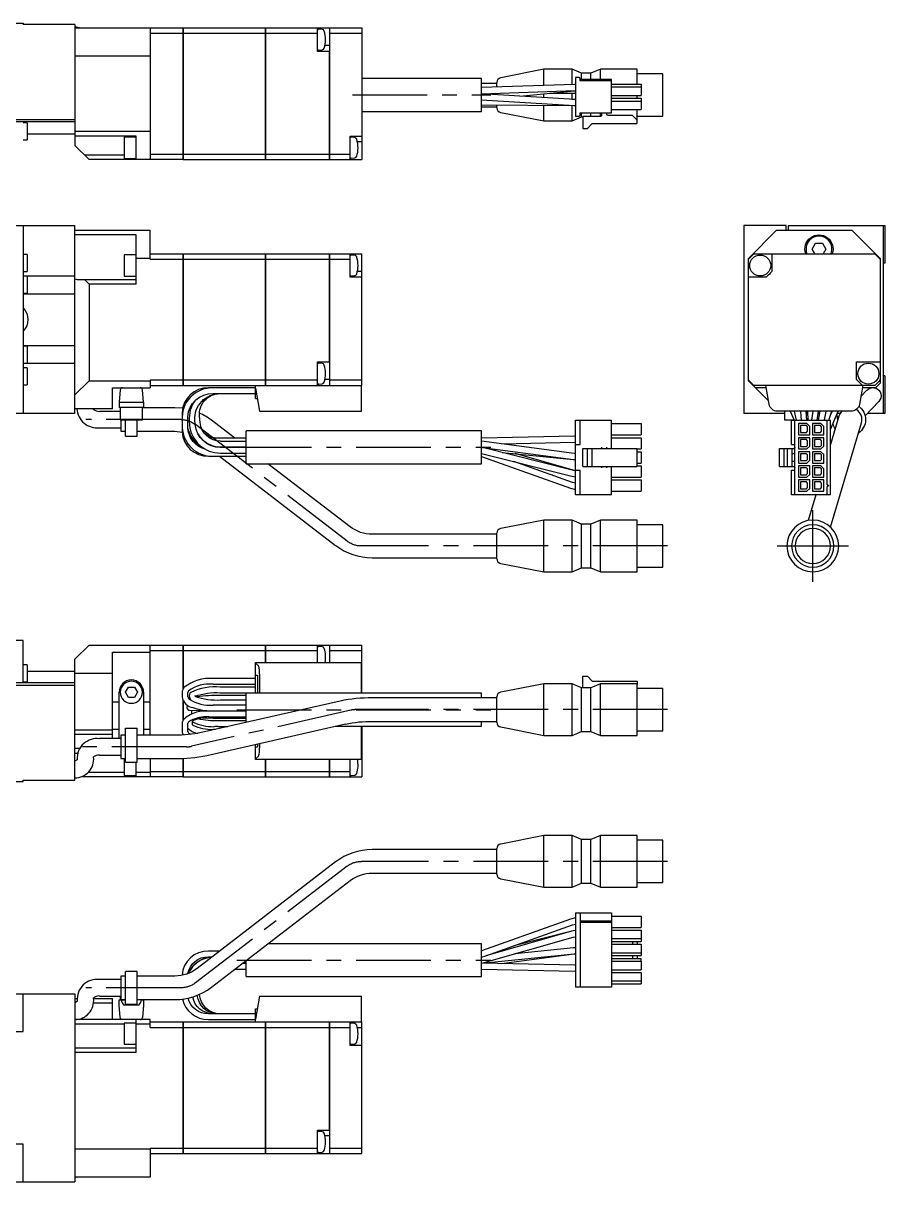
# Model space of a CAD drawing. Extents: x -1 to 275, y -8 to 256.
# Drawn here: x 91.5 to 274.6, y 10 to 256.4 of the extents above; entities that cross this region are included whole.
import ezdxf

# ---------------------------------------------------------------- set-up
doc = ezdxf.new("R2010")
doc.units = 0
doc.header["$LTSCALE"] = 0.5
doc.linetypes.add('CENTER', pattern=[50.8, 31.75, -6.35, 6.35, -6.35])
doc.layers.add('MSM_CENTER', color=1, linetype='CENTER')
doc.layers.add('MSM_CONTINUOUS', color=7, linetype='CONTINUOUS')

msp = doc.modelspace()

# ---------------------------------------------------------------- linework, layer by layer
at = {"layer": 'MSM_CENTER'}
for p, q in [((161.46, 241.18), (190.86, 241.18)), ((136.86, 166.25), (190.86, 166.25)), ((259.33, 137.64), (259.33, 152.84)), ((251.73, 145.24), (266.93, 145.24)), ((161.11, 110.32), (127.26, 102.63)), ((136.86, 110.41), (190.86, 110.41)), ((228.46, 110.44), (162.22, 110.44)), ((126.15, 102.51), (104.08, 102.51)), ((136.86, 57.15), (190.86, 57.15))]:
    msp.add_line(p, q, dxfattribs=at)
at = {"layer": 'MSM_CENTER', "extrusion": (0, 0, -1)}
for p, q in [((125.01, 172.13), (104.75, 172.13)), ((160.31, 146.28), (128.06, 171.09)), ((228.46, 145.24), (163.36, 145.24)), ((160.31, 77.12), (128.06, 52.31)), ((228.46, 78.16), (163.36, 78.16)), ((125.01, 51.27), (104.75, 51.27))]:
    msp.add_line(p, q, dxfattribs=at)
for centre, start, end in [((-125.01, 167.13), 90, 127.5732), ((-163.36, 150.24), 270, 307.5732), ((-163.36, 73.16), 52.4268, 90), ((-125.01, 56.27), 232.4268, 270)]:
    msp.add_arc(centre, 5, start, end, dxfattribs=at)
at = {"layer": 'MSM_CENTER'}
for centre, start, end in [((162.22, 105.44), 90, 102.7889), ((126.15, 107.51), 270, 282.7889)]:
    msp.add_arc(centre, 5, start, end, dxfattribs=at)
at = {"layer": 'MSM_CONTINUOUS'}
for p, q in [((83.46, 256.44), (91.46, 256.44)), ((91.46, 256.44), (91.46, 256.14)), ((102.46, 256.14), (91.46, 256.14)), ((102.46, 256.14), (102.46, 230.44)), ((103.45, 255.45), (102.46, 255.65)), ((102.46, 255.44), (125.45, 255.44)), ((118.46, 255.44), (118.46, 227.44)), ((118.46, 254.29), (125.45, 254.29)), ((125.45, 227.44), (125.45, 255.44)), ((125.46, 255.43), (125.45, 255.43)), ((125.46, 254.28), (125.45, 254.28)), ((125.46, 255.44), (125.46, 227.44)), ((125.46, 255.44), (142.95, 255.44)), ((125.46, 254.29), (142.95, 254.29)), ((142.95, 227.44), (142.95, 255.44)), ((142.96, 255.43), (142.95, 255.43)), ((142.96, 254.28), (142.95, 254.28)), ((142.96, 255.44), (142.96, 227.44)), ((142.96, 255.44), (156.56, 255.44)), ((142.96, 254.29), (154.06, 254.29)), ((154.06, 250.44), (154.06, 255.44)), ((155.04, 255.11), (154.28, 255.18)), ((156.56, 255.44), (156.56, 251.69)), ((156.57, 255.44), (156.57, 227.44)), ((156.57, 255.44), (163.46, 255.44)), ((156.57, 254.29), (163.46, 254.29)), ((163.46, 255.44), (163.46, 227.44)), ((156.56, 251.69), (155.63, 251.69)), ((118.46, 249.44), (102.46, 249.44)), ((156.56, 250.44), (154.06, 250.44)), ((154.28, 250.71), (155.04, 250.78)), ((156.56, 227.44), (156.56, 250.44)), ((202.16, 246.64), (192.97, 244.84)), ((202.16, 243.18), (202.16, 246.64)), ((208.16, 246.64), (202.16, 246.64)), ((208.16, 243.37), (208.16, 246.64)), ((210.16, 245.79), (208.16, 246.64)), ((214.16, 246.64), (212.16, 245.79)), ((214.16, 244.45), (214.16, 246.64)), ((221.96, 246.64), (214.16, 246.64)), ((221.96, 243.47), (221.96, 246.64)), ((188.86, 244.68), (163.46, 244.68)), ((188.86, 237.68), (188.86, 244.68)), ((208.86, 244.91), (208.86, 236.63)), ((209.58, 244.91), (208.86, 244.91)), ((209.88, 244.2), (209.88, 244.61)), ((216.51, 244.45), (209.88, 244.45)), ((216.51, 244.2), (209.88, 244.2)), ((210.16, 244.45), (210.16, 245.79)), ((212.16, 245.79), (210.16, 245.79)), ((212.16, 244.45), (212.16, 245.79)), ((216.51, 237.34), (216.51, 244.45)), ((227.46, 245.64), (221.96, 245.64)), ((227.46, 236.64), (227.46, 245.64)), ((192.16, 243.64), (188.86, 243.64)), ((208.74, 243.39), (188.86, 242.74)), ((188.88, 241.44), (208.78, 242.09)), ((192.16, 242.85), (192.16, 243.85)), ((197.01, 240.94), (208.58, 242.06)), ((203.34, 241.55), (208.19, 241.59)), ((208.16, 240.24), (208.16, 241.6)), ((208.19, 241.59), (208.86, 241.59)), ((208.58, 242.06), (208.86, 242.08)), ((208.86, 243.39), (208.74, 243.39)), ((208.78, 242.09), (208.86, 242.09)), ((216.51, 243.47), (222.86, 243.47)), ((216.51, 242.87), (222.86, 242.87)), ((222.86, 243.47), (222.86, 241.07)), ((188.86, 240.14), (208.65, 238.9)), ((208.74, 240.2), (188.88, 241.44)), ((202.16, 240.61), (202.16, 241.44)), ((208.74, 240.21), (208.08, 240.24)), ((208.86, 240.21), (208.74, 240.21)), ((208.86, 240.2), (208.74, 240.2)), ((216.51, 241.07), (222.86, 241.07)), ((216.51, 240.47), (222.86, 240.47)), ((216.51, 239.87), (222.86, 239.87)), ((221.96, 240.47), (221.96, 241.07)), ((222.86, 240.47), (222.86, 238.07)), ((163.46, 237.68), (188.86, 237.68)), ((188.86, 239.05), (208.53, 238.9)), ((188.86, 238.64), (192.16, 238.64)), ((192.16, 238.43), (192.16, 239.02)), ((192.97, 237.45), (202.16, 235.64)), ((202.16, 235.64), (202.16, 238.94)), ((208.16, 235.64), (208.16, 238.94)), ((208.53, 238.9), (208.86, 238.89)), ((208.65, 238.9), (208.86, 238.89)), ((208.86, 236.63), (209.58, 236.63)), ((209.88, 237.34), (216.51, 237.34)), ((209.88, 236.93), (209.88, 237.34)), ((210.16, 236.49), (210.16, 237.34)), ((210.41, 236.59), (210.41, 234.06)), ((214.26, 236.59), (210.41, 236.59)), ((212.16, 236.59), (212.16, 237.34)), ((214.16, 236.59), (214.16, 237.34)), ((214.41, 237.34), (214.41, 236.74)), ((215.56, 237.06), (215.56, 237.34)), ((220.97, 236.78), (215.84, 236.78)), ((216.51, 238.07), (222.86, 238.07)), ((221.97, 235.78), (220.97, 236.78)), ((221.96, 235.79), (221.96, 238.07)), ((221.96, 236.64), (227.46, 236.64)), ((51.46, 235.94), (102.46, 235.94)), ((102.46, 235.44), (51.46, 235.44)), ((92.31, 235.24), (91.46, 235.24)), ((92.31, 235.24), (92.31, 231.64)), ((202.16, 235.64), (208.16, 235.64)), ((208.16, 235.64), (210.16, 236.49)), ((210.16, 236.49), (210.41, 236.49)), ((211.41, 234.06), (212.43, 235.08)), ((212.43, 235.08), (221.97, 235.08)), ((221.97, 235.08), (221.97, 235.78)), ((92.31, 232.94), (102.46, 232.94)), ((102.46, 233.44), (118.46, 233.44)), ((115.46, 232.44), (102.46, 232.44)), ((112.96, 232.19), (112.96, 227.69)), ((115.46, 232.19), (112.96, 232.19)), ((115.46, 227.44), (115.46, 232.44)), ((160.96, 227.44), (160.96, 232.44)), ((160.96, 232.44), (163.46, 232.44)), ((161.93, 232.11), (161.17, 232.18)), ((210.41, 234.06), (211.41, 234.06)), ((91.46, 231.64), (92.31, 231.64)), ((105.46, 227.44), (102.46, 230.44)), ((163.46, 231.19), (162.52, 231.19)), ((104.46, 228.44), (112.96, 228.44)), ((125.45, 227.44), (105.46, 227.44)), ((112.96, 227.69), (115.46, 227.69)), ((118.46, 228.6), (125.45, 228.6)), ((125.46, 228.6), (125.45, 228.6)), ((125.46, 227.45), (125.45, 227.45)), ((125.46, 228.6), (142.95, 228.6)), ((125.46, 227.44), (142.95, 227.44)), ((142.96, 228.6), (142.95, 228.6)), ((142.96, 227.45), (142.95, 227.45)), ((142.96, 228.6), (156.56, 228.6)), ((142.96, 227.44), (156.56, 227.44)), ((156.57, 228.6), (160.96, 228.6)), ((156.57, 227.44), (163.46, 227.44)), ((161.17, 227.71), (161.93, 227.78)), ((51.46, 213.4), (102.46, 213.4)), ((91.46, 213.4), (91.46, 173.4)), ((102.46, 173.4), (102.46, 213.4)), ((102.46, 212.4), (118.46, 212.4)), ((118.46, 206.25), (118.46, 212.4)), ((244.64, 213.4), (244.64, 173.4)), ((253.64, 213.4), (244.64, 213.4)), ((251.64, 212.4), (245.64, 206.4)), ((251.64, 212.4), (267.64, 212.4)), ((253.64, 212.4), (253.64, 213.4)), ((254.14, 212.4), (254.14, 213.4)), ((254.14, 213.4), (274.64, 213.4)), ((273.64, 206.4), (267.64, 212.4)), ((274.34, 173.4), (274.34, 213.4)), ((274.64, 213.4), (274.64, 205.4)), ((115.46, 211.4), (102.46, 211.4)), ((115.46, 200.9), (115.46, 211.4)), ((259.19, 208.4), (259.91, 209.65)), ((259.91, 209.65), (261.36, 209.65)), ((261.36, 209.65), (262.08, 208.4)), ((92.31, 207.25), (91.46, 207.25)), ((92.31, 207.25), (92.31, 203.65)), ((112.96, 207.15), (112.96, 202.65)), ((115.46, 207.15), (112.96, 207.15)), ((118.46, 207.4), (125.45, 207.4)), ((125.45, 179.4), (125.45, 207.4)), ((125.46, 207.39), (125.45, 207.39)), ((125.46, 207.4), (125.46, 179.4)), ((125.46, 207.4), (142.95, 207.4)), ((142.95, 179.4), (142.95, 207.4)), ((142.96, 207.39), (142.95, 207.39)), ((142.96, 207.4), (142.96, 179.4)), ((142.96, 207.4), (156.56, 207.4)), ((156.56, 184.4), (156.56, 207.4)), ((156.57, 207.4), (156.57, 179.4)), ((156.57, 207.4), (163.46, 207.4)), ((160.96, 202.4), (160.96, 207.4)), ((161.93, 207.07), (161.17, 207.13)), ((163.46, 179.4), (163.46, 207.4)), ((246.79, 207.4), (272.48, 207.4)), ((250.64, 207.4), (250.64, 203.65)), ((259.77, 207.4), (259.19, 208.4)), ((262.08, 208.4), (261.5, 207.4)), ((118.46, 206.4), (115.46, 206.4)), ((118.46, 206.25), (125.45, 206.25)), ((125.46, 206.24), (125.45, 206.24)), ((125.46, 206.25), (142.95, 206.25)), ((142.96, 206.24), (142.95, 206.24)), ((142.96, 206.25), (156.56, 206.25)), ((156.57, 206.25), (160.96, 206.25)), ((245.64, 180.4), (245.64, 206.4)), ((273.64, 206.4), (273.64, 179.9)), ((274.64, 205.4), (274.34, 205.4)), ((91.46, 203.65), (92.31, 203.65)), ((91.46, 202.7), (102.46, 202.7)), ((92.31, 202.65), (91.46, 202.65)), ((92.31, 202.65), (92.31, 199.05)), ((112.96, 202.65), (115.46, 202.65)), ((163.46, 202.4), (160.96, 202.4)), ((161.17, 202.67), (161.93, 202.74)), ((163.46, 203.65), (162.52, 203.65)), ((249.39, 202.4), (245.64, 202.4)), ((103.46, 201.9), (115.46, 201.9)), ((104.46, 201.9), (105.46, 200.9)), ((115.46, 200.9), (105.46, 200.9)), ((105.46, 200.9), (105.46, 180.4)), ((91.46, 199.05), (92.31, 199.05)), ((91.46, 198.9), (102.46, 198.9)), ((91.46, 187.9), (102.46, 187.9)), ((92.31, 187.75), (91.46, 187.75)), ((92.31, 187.75), (92.31, 184.15)), ((91.46, 184.15), (92.31, 184.15)), ((91.46, 184.1), (102.46, 184.1)), ((92.31, 183.15), (91.46, 183.15)), ((92.31, 183.15), (92.31, 179.55)), ((154.06, 184.4), (156.56, 184.4)), ((154.06, 179.4), (154.06, 184.4)), ((155.04, 184.07), (154.28, 184.13)), ((268.64, 184.4), (273.64, 184.4)), ((268.64, 180.65), (268.64, 184.4)), ((102.46, 177.4), (105.46, 180.4)), ((105.46, 180.4), (118.46, 180.4)), ((118.46, 180.56), (125.45, 180.56)), ((118.46, 180.56), (118.46, 178.9)), ((125.46, 180.55), (125.45, 180.55)), ((125.46, 180.56), (142.95, 180.56)), ((142.96, 180.55), (142.95, 180.55)), ((142.96, 180.56), (154.06, 180.56)), ((156.56, 180.65), (155.63, 180.65)), ((156.57, 180.56), (163.46, 180.56)), ((245.64, 180.4), (249.91, 176.12)), ((274.64, 181.4), (274.34, 181.4)), ((274.64, 181.4), (274.64, 173.4)), ((91.46, 179.55), (92.31, 179.55)), ((110.46, 178.9), (118.46, 178.9)), ((110.46, 174.4), (110.46, 178.9)), ((112.09, 178.45), (111.86, 175.8)), ((117.06, 175.8), (116.83, 178.45)), ((118.46, 179.4), (125.45, 179.4)), ((125.46, 179.41), (125.45, 179.41)), ((125.46, 179.4), (163.46, 179.4)), ((140.86, 178.85), (130.86, 178.85)), ((131.86, 177.65), (140.86, 177.65)), ((140.86, 176.6), (140.86, 179.4)), ((140.86, 178.8), (141.72, 173.9)), ((142.96, 179.41), (142.95, 179.41)), ((154.28, 179.67), (155.04, 179.74)), ((156.56, 179.4), (156.56, 179.41)), ((163.36, 173.9), (163.36, 179.4)), ((272.48, 179.4), (246.79, 179.4)), ((249.42, 178.9), (247.14, 178.9)), ((250.04, 175.39), (249.34, 179.4)), ((269.94, 179.4), (269.23, 175.39)), ((270.81, 178.37), (269.51, 177.01)), ((272.64, 178.9), (269.85, 178.9)), ((272.39, 178.9), (272.62, 178.85)), ((272.64, 178.9), (273.64, 179.9)), ((111.86, 175.8), (117.06, 175.8)), ((111.86, 175.8), (111.86, 174.7)), ((117.06, 175.8), (117.06, 174.7)), ((140.86, 176.6), (141.25, 176.6)), ((273.34, 175.95), (270.45, 172.92)), ((102.46, 173.4), (51.46, 173.4)), ((110.46, 174.4), (102.46, 174.4)), ((106.4, 174.29), (106.42, 174.4)), ((112.11, 173.88), (107.65, 173.88)), ((117.06, 174.7), (111.86, 174.7)), ((112.11, 174.7), (112.11, 172.1)), ((116.81, 172.1), (116.81, 174.7)), ((123.69, 174.63), (116.81, 174.63)), ((125.34, 174.53), (123.69, 174.63)), ((125.26, 173.65), (125.26, 169.55)), ((126.46, 170.47), (126.46, 172.73)), ((129.06, 171.5), (128.93, 172.89)), ((141.72, 173.9), (163.36, 173.9)), ((253.29, 173.4), (244.64, 173.4)), ((267.46, 173.9), (251.82, 173.9)), ((253.29, 173.9), (253.29, 172.1)), ((254.53, 173.9), (255.34, 172)), ((255.88, 172), (255.47, 173.9)), ((256.7, 173.88), (256.86, 172)), ((258.06, 172), (257.9, 173.9)), ((257.99, 172.92), (257.99, 173.9)), ((258.24, 173.4), (257.99, 173.4)), ((258.23, 173.9), (258.27, 172)), ((259.3, 173.9), (259.02, 172)), ((260.24, 172), (260.51, 173.9)), ((260.8, 173.4), (260.44, 173.4)), ((260.53, 172), (260.89, 173.9)), ((262.12, 173.93), (261.75, 172)), ((262.76, 172), (263.37, 173.9)), ((263.1, 170.05), (264.74, 173.9)), ((264.87, 172.84), (263.1, 166.86)), ((263.43, 173.89), (263.17, 173.27)), ((263.22, 173.4), (263.21, 173.4)), ((263.38, 173.77), (263.37, 173.9)), ((264.43, 173.18), (264.55, 171.91)), ((265.11, 173.4), (264.53, 173.4)), ((274.64, 173.4), (270.9, 173.4)), ((107.65, 170.38), (112.21, 170.38)), ((112.11, 172.1), (116.81, 172.1)), ((112.21, 172.1), (112.21, 169.63)), ((113.21, 168.63), (113.21, 172.1)), ((115.71, 168.63), (115.71, 172.1)), ((126.76, 171.89), (126.83, 170.97)), ((128.03, 171.06), (127.96, 171.99)), ((136.48, 168.15), (131.48, 172)), ((208.86, 156.15), (208.86, 172)), ((208.86, 172), (216.51, 172)), ((209.88, 166.81), (209.88, 172)), ((216.51, 166.01), (216.51, 172)), ((216.51, 171.28), (222.86, 171.28)), ((222.86, 171.28), (222.86, 168.88)), ((253.29, 172.1), (255.3, 172.1)), ((254.82, 166.81), (254.82, 172)), ((254.82, 172), (263.1, 172)), ((255.53, 156.15), (255.53, 172)), ((256.26, 171.28), (256.26, 168.88)), ((258.06, 171.28), (256.26, 171.28)), ((257.96, 170.87), (256.71, 170.87)), ((256.71, 170.87), (256.71, 169.4)), ((258.21, 170.62), (257.96, 170.87)), ((258.06, 171.28), (258.66, 170.68)), ((258.21, 169.65), (258.21, 170.62)), ((258.66, 168.88), (258.66, 170.68)), ((259.26, 171.28), (259.26, 168.88)), ((261.06, 171.28), (259.26, 171.28)), ((260.96, 170.87), (259.71, 170.87)), ((259.71, 170.87), (259.71, 169.4)), ((261.21, 170.62), (260.96, 170.87)), ((261.66, 170.68), (261.06, 171.28)), ((261.21, 169.65), (261.21, 170.62)), ((261.66, 168.88), (261.66, 170.68)), ((262.39, 158.23), (262.39, 172)), ((263.1, 156.15), (263.1, 172)), ((263.12, 149.23), (269.67, 171.42)), ((112.21, 169.63), (113.21, 169.63)), ((113.21, 168.63), (115.71, 168.63)), ((115.71, 169.63), (123.69, 169.63)), ((123.69, 169.63), (125.26, 169.48)), ((131.86, 168.15), (130.94, 168.28)), ((138.86, 168.15), (131.86, 168.15)), ((138.86, 162.75), (138.86, 169.75)), ((188.86, 169.75), (138.86, 169.75)), ((188.86, 162.75), (188.86, 169.75)), ((208.75, 168.6), (188.86, 168.2)), ((208.86, 168.6), (208.68, 168.6)), ((208.86, 168.6), (208.75, 168.6)), ((216.51, 168.88), (222.86, 168.88)), ((216.51, 168.28), (222.86, 168.28)), ((222.86, 168.28), (222.86, 165.88)), ((256.26, 168.88), (258.66, 168.88)), ((256.26, 168.28), (256.26, 165.88)), ((258.66, 168.28), (256.26, 168.28)), ((256.71, 169.4), (257.96, 169.4)), ((257.96, 167.87), (256.71, 167.87)), ((256.71, 167.87), (256.71, 166.4)), ((257.96, 169.4), (258.21, 169.65)), ((258.21, 167.62), (257.96, 167.87)), ((258.21, 166.65), (258.21, 167.62)), ((258.66, 166.48), (258.66, 168.28)), ((259.26, 168.88), (261.66, 168.88)), ((259.26, 168.28), (259.26, 165.88)), ((261.66, 168.28), (259.26, 168.28)), ((259.71, 169.4), (260.96, 169.4)), ((260.96, 167.87), (259.71, 167.87)), ((259.71, 167.87), (259.71, 166.4)), ((260.96, 169.4), (261.21, 169.65)), ((261.21, 167.62), (260.96, 167.87)), ((261.21, 166.65), (261.21, 167.62)), ((261.66, 166.48), (261.66, 168.28)), ((129.91, 167.46), (130.26, 167.29)), ((138.86, 166.2), (133.41, 166.2)), ((138.86, 167.5), (133.44, 167.5)), ((133.44, 166.3), (138.86, 166.3)), ((208.62, 164.94), (188.86, 167.56)), ((189.08, 166.22), (188.86, 166.26)), ((189.08, 166.22), (208.45, 163.65)), ((208.42, 161.33), (189.08, 166.22)), ((193.16, 166.99), (208.71, 167.3)), ((193.28, 165.16), (208.45, 163.64)), ((208.71, 167.3), (208.86, 167.3)), ((208.86, 166.81), (209.88, 166.81)), ((210.41, 162.15), (210.41, 166.01)), ((210.41, 166.01), (221.97, 166.01)), ((211.41, 162.15), (211.41, 166.01)), ((212.43, 162.15), (212.43, 166.01)), ((214.41, 166.26), (214.41, 166.01)), ((215.56, 166.01), (215.56, 166.26)), ((221.97, 162.15), (221.97, 166.01)), ((221.97, 165.88), (222.86, 165.88)), ((221.97, 165.28), (222.86, 165.28)), ((222.86, 165.28), (222.86, 162.88)), ((252.25, 162.15), (252.25, 166.01)), ((252.25, 166.01), (255.28, 166.01)), ((253.27, 162.15), (253.27, 166.01)), ((253.97, 162.15), (253.97, 166.01)), ((254.82, 166.81), (255.53, 166.81)), ((254.97, 162.15), (254.97, 166.01)), ((256.26, 165.88), (258.06, 165.88)), ((256.26, 165.28), (256.26, 162.88)), ((258.66, 165.28), (256.26, 165.28)), ((256.71, 166.4), (257.96, 166.4)), ((257.96, 166.4), (258.21, 166.65)), ((258.06, 165.88), (258.66, 166.48)), ((258.66, 163.48), (258.66, 165.28)), ((259.26, 165.88), (261.06, 165.88)), ((259.26, 165.28), (259.26, 162.88)), ((261.06, 165.28), (259.26, 165.28)), ((259.71, 166.4), (260.96, 166.4)), ((260.96, 166.4), (261.21, 166.65)), ((261.66, 166.48), (261.06, 165.88)), ((261.66, 164.68), (261.06, 165.28)), ((130.86, 164.35), (138.86, 164.35)), ((133.22, 164.35), (157.89, 145.37)), ((133.41, 165), (138.86, 165)), ((138.86, 162.75), (188.86, 162.75)), ((160.94, 149.33), (143.5, 162.75)), ((188.86, 164.93), (208.1, 160.07)), ((188.86, 164.26), (207.83, 157.53)), ((208.26, 158.75), (195.79, 163.18)), ((208.36, 161.37), (196.04, 164.88)), ((208.45, 163.65), (208.86, 163.61)), ((208.45, 163.64), (208.86, 163.61)), ((208.86, 164.91), (208.62, 164.94)), ((221.97, 162.88), (222.86, 162.88)), ((254.97, 164.91), (255.53, 164.91)), ((254.97, 163.26), (255.53, 163.26)), ((256.26, 162.88), (258.06, 162.88)), ((257.96, 164.87), (256.71, 164.87)), ((256.71, 164.87), (256.71, 163.4)), ((256.71, 163.4), (257.96, 163.4)), ((258.21, 164.62), (257.96, 164.87)), ((257.96, 163.4), (258.21, 163.65)), ((258.06, 162.88), (258.66, 163.48)), ((258.21, 163.65), (258.21, 164.62)), ((259.26, 162.88), (261.66, 162.88)), ((260.96, 164.87), (259.71, 164.87)), ((259.71, 164.87), (259.71, 163.4)), ((259.71, 163.4), (260.96, 163.4)), ((261.21, 164.62), (260.96, 164.87)), ((260.96, 163.4), (261.21, 163.65)), ((261.21, 163.65), (261.21, 164.62)), ((261.66, 162.88), (261.66, 164.68)), ((208.86, 161.26), (208.36, 161.37)), ((208.86, 161.25), (208.42, 161.33)), ((208.86, 161.35), (209.88, 161.35)), ((209.88, 156.15), (209.88, 161.35)), ((210.41, 162.15), (221.97, 162.15)), ((214.41, 162.15), (214.41, 161.9)), ((215.56, 161.9), (215.56, 162.15)), ((216.51, 156.15), (216.51, 162.15)), ((221.97, 162.28), (222.86, 162.28)), ((222.86, 162.28), (222.86, 159.88)), ((252.25, 162.15), (255.28, 162.15)), ((254.82, 156.15), (254.82, 161.35)), ((254.82, 161.35), (255.53, 161.35)), ((256.26, 162.28), (256.26, 159.88)), ((258.66, 162.28), (256.26, 162.28)), ((257.96, 161.87), (256.71, 161.87)), ((256.71, 161.87), (256.71, 160.4)), ((256.71, 160.4), (257.96, 160.4)), ((258.21, 161.62), (257.96, 161.87)), ((257.96, 160.4), (258.21, 160.65)), ((258.06, 159.88), (258.66, 160.48)), ((258.21, 160.65), (258.21, 161.62)), ((258.66, 160.48), (258.66, 162.28)), ((259.26, 162.28), (259.26, 159.88)), ((261.06, 162.28), (259.26, 162.28)), ((260.96, 161.87), (259.71, 161.87)), ((259.71, 161.87), (259.71, 160.4)), ((259.71, 160.4), (260.96, 160.4)), ((261.21, 161.62), (260.96, 161.87)), ((260.96, 160.4), (261.21, 160.65)), ((261.66, 161.68), (261.06, 162.28)), ((261.21, 160.65), (261.21, 161.62)), ((261.66, 159.88), (261.66, 161.68)), ((208.1, 160.07), (208.86, 159.94)), ((208.86, 158.59), (208.25, 158.76)), ((216.51, 159.88), (222.86, 159.88)), ((216.51, 159.28), (222.86, 159.28)), ((222.86, 159.28), (222.86, 156.88)), ((256.26, 159.88), (258.06, 159.88)), ((256.26, 159.28), (256.26, 156.88)), ((258.66, 159.28), (256.26, 159.28)), ((257.96, 158.87), (256.71, 158.87)), ((256.71, 158.87), (256.71, 157.4)), ((258.21, 158.62), (257.96, 158.87)), ((258.21, 157.65), (258.21, 158.62)), ((258.66, 157.48), (258.66, 159.28)), ((259.26, 159.88), (261.66, 159.88)), ((259.26, 159.28), (259.26, 156.88)), ((261.66, 159.28), (259.26, 159.28)), ((260.96, 158.87), (259.71, 158.87)), ((259.71, 158.87), (259.71, 157.4)), ((261.21, 158.62), (260.96, 158.87)), ((261.21, 157.65), (261.21, 158.62)), ((261.66, 156.88), (261.66, 159.28)), ((262.39, 158.23), (262.49, 158.23)), ((262.49, 157.93), (262.39, 157.93)), ((262.39, 156.15), (262.39, 157.93)), ((207.82, 157.53), (208.86, 157.27)), ((207.83, 157.53), (208.87, 157.27)), ((216.51, 156.15), (208.86, 156.15)), ((216.51, 156.88), (222.86, 156.88)), ((263.1, 156.15), (254.82, 156.15)), ((256.26, 156.88), (258.06, 156.88)), ((256.71, 157.4), (257.96, 157.4)), ((257.96, 157.4), (258.21, 157.65)), ((258.06, 156.88), (258.66, 157.48)), ((259.95, 156.15), (258.32, 150.65)), ((259.26, 156.88), (261.66, 156.88)), ((259.71, 157.4), (260.96, 157.4)), ((260.96, 157.4), (261.21, 157.65)), ((202.16, 150.74), (192.97, 148.94)), ((202.16, 139.74), (202.16, 150.74)), ((208.16, 150.74), (202.16, 150.74)), ((208.16, 139.74), (208.16, 150.74)), ((210.16, 149.89), (208.16, 150.74)), ((214.16, 150.74), (212.16, 149.89)), ((214.16, 139.74), (214.16, 150.74)), ((221.96, 150.74), (214.16, 150.74)), ((221.96, 139.74), (221.96, 150.74)), ((192.16, 142.53), (192.16, 147.96)), ((210.16, 140.59), (210.16, 149.89)), ((212.16, 149.89), (210.16, 149.89)), ((212.16, 140.59), (212.16, 149.89)), ((227.46, 149.74), (221.96, 149.74)), ((227.46, 140.74), (227.46, 149.74)), ((192.16, 147.74), (165.67, 147.74)), ((165.67, 142.74), (192.16, 142.74)), ((192.97, 141.55), (202.16, 139.74)), ((208.16, 139.74), (210.16, 140.59)), ((210.16, 140.59), (212.16, 140.59)), ((212.16, 140.59), (214.16, 139.74)), ((221.96, 140.74), (227.46, 140.74)), ((202.16, 139.74), (208.16, 139.74)), ((214.16, 139.74), (221.96, 139.74)), ((91.46, 125.14), (51.46, 125.14)), ((91.46, 116.14), (91.46, 125.14)), ((102.46, 121.14), (105.46, 124.14)), ((105.46, 124.14), (125.45, 124.14)), ((118.46, 105.01), (118.46, 124.14)), ((125.45, 114.84), (125.45, 124.14)), ((125.46, 124.13), (125.45, 124.13)), ((125.46, 124.14), (142.95, 124.14)), ((125.46, 124.14), (125.46, 114.86)), ((142.95, 120.44), (142.95, 124.14)), ((142.96, 124.13), (142.95, 124.13)), ((142.96, 124.14), (156.56, 124.14)), ((142.96, 124.14), (142.96, 120.44)), ((154.06, 120.44), (154.06, 124.14)), ((155.04, 123.8), (154.28, 123.87)), ((156.56, 124.13), (156.56, 120.44)), ((156.57, 124.14), (156.57, 120.44)), ((156.57, 124.14), (163.46, 124.14)), ((163.46, 113.91), (163.46, 124.14)), ((102.46, 95.44), (102.46, 121.14)), ((110.46, 122.64), (118.46, 122.64)), ((110.46, 104.26), (110.46, 122.64)), ((118.46, 122.98), (125.45, 122.98)), ((125.46, 122.99), (125.45, 122.99)), ((125.46, 122.98), (142.95, 122.98)), ((142.96, 122.99), (142.95, 122.99)), ((142.96, 122.98), (154.06, 122.98)), ((156.57, 122.98), (163.46, 122.98)), ((92.31, 119.94), (91.46, 119.94)), ((92.31, 119.94), (92.31, 116.34)), ((92.31, 118.64), (102.46, 118.64)), ((140.86, 120.44), (163.36, 120.44)), ((140.86, 113.91), (140.86, 120.44)), ((140.86, 120.33), (141.46, 119.73)), ((163.36, 113.91), (163.36, 120.44)), ((102.46, 116.14), (73.96, 116.14)), ((91.46, 116.34), (92.31, 116.34)), ((110.46, 118.14), (102.46, 118.14)), ((140.86, 117.04), (131.86, 117.04)), ((131.86, 115.84), (140.86, 115.84)), ((140.86, 117.74), (141.25, 117.74)), ((141.25, 117.74), (141.25, 113.91)), ((141.72, 117.96), (141.72, 113.91)), ((202.16, 115.94), (192.97, 114.13)), ((202.16, 104.94), (202.16, 115.94)), ((208.16, 115.94), (202.16, 115.94)), ((208.16, 104.94), (208.16, 115.94)), ((210.16, 115.09), (208.16, 115.94)), ((210.41, 115.09), (210.41, 117.52)), ((210.41, 117.52), (211.41, 117.52)), ((211.41, 117.52), (212.43, 116.5)), ((214.16, 115.94), (212.16, 115.09)), ((212.43, 116.5), (221.97, 116.5)), ((214.16, 104.94), (214.16, 115.94)), ((221.96, 115.94), (214.16, 115.94)), ((221.96, 104.94), (221.96, 115.94)), ((221.97, 116.5), (221.97, 115.8)), ((51.46, 115.64), (102.46, 115.64)), ((111.86, 104.26), (111.86, 114.14)), ((113.19, 114.14), (113.82, 115.24)), ((113.82, 113.04), (113.19, 114.14)), ((113.82, 115.24), (115.09, 115.24)), ((115.09, 115.24), (115.73, 114.14)), ((115.73, 114.14), (115.09, 113.04)), ((117.06, 114.14), (117.06, 105.01)), ((125.26, 114.09), (125.26, 113.13)), ((126.46, 113.13), (126.46, 114.09)), ((138.86, 113.44), (133.32, 113.44)), ((140.86, 115.24), (133.34, 115.24)), ((133.34, 114.04), (140.86, 114.04)), ((138.86, 107.71), (138.86, 113.91)), ((188.86, 113.91), (138.86, 113.91)), ((188.86, 112.94), (188.86, 113.91)), ((210.16, 105.79), (210.16, 115.09)), ((212.16, 115.09), (210.16, 115.09)), ((212.16, 105.79), (212.16, 115.09)), ((221.97, 115.8), (221.96, 115.79)), ((227.46, 114.94), (221.96, 114.94)), ((227.46, 105.94), (227.46, 114.94)), ((110.46, 112.1), (111.86, 112.1)), ((115.09, 113.04), (113.82, 113.04)), ((117.06, 112.1), (118.46, 112.1)), ((125.45, 108.24), (125.45, 112.49)), ((125.46, 112.46), (125.46, 108.26)), ((126.29, 111.13), (126.26, 110.93)), ((126.26, 110.93), (126.26, 110.92)), ((126.26, 110.92), (126.26, 110.9)), ((126.26, 110.9), (126.26, 110.89)), ((126.42, 111.31), (126.29, 111.13)), ((126.78, 113.1), (126.79, 113.06)), ((126.79, 113.06), (126.87, 112.86)), ((158.86, 112.26), (129.4, 105.57)), ((138.86, 111.39), (131.86, 111.39)), ((133.44, 112.48), (133.4, 112.48)), ((138.86, 112.48), (133.41, 112.48)), ((192.16, 112.94), (165.67, 112.94)), ((192.16, 107.73), (192.16, 113.15)), ((126.83, 110.29), (131.86, 110.19)), ((127.26, 110.28), (127.26, 109.81)), ((127.26, 109.81), (127.26, 109.78)), ((127.26, 109.78), (127.32, 109.53)), ((129.58, 108.72), (131.86, 108.64)), ((130.86, 108.89), (130.38, 108.89)), ((138.86, 110.09), (130.86, 110.09)), ((130.86, 108.89), (138.86, 108.89)), ((131.86, 110.19), (138.86, 110.19)), ((131.86, 108.64), (138.86, 108.64)), ((102.46, 106.14), (110.46, 106.14)), ((111.86, 106.18), (110.46, 106.18)), ((113.21, 106.48), (115.71, 106.48)), ((113.21, 106.22), (113.21, 106.48)), ((113.21, 99.24), (113.21, 106.22)), ((115.71, 106.22), (115.71, 106.48)), ((115.71, 99.24), (115.71, 106.22)), ((118.46, 106.18), (117.06, 106.18)), ((125.26, 107.53), (125.26, 105.79)), ((126.46, 105.79), (126.46, 107.53)), ((127.46, 107.19), (127.46, 107.96)), ((130.5, 100.69), (159.97, 107.38)), ((132.35, 106.24), (131.86, 106.24)), ((138.86, 108.04), (132.86, 108.04)), ((132.86, 106.84), (135, 106.84)), ((157.88, 106.91), (188.86, 106.91)), ((163.36, 99.84), (163.36, 106.91)), ((163.46, 106.91), (163.46, 96.14)), ((165.67, 107.94), (192.16, 107.94)), ((188.86, 106.91), (188.86, 107.94)), ((192.97, 106.75), (202.16, 104.94)), ((110.46, 105.14), (102.46, 105.14)), ((112.21, 104.26), (107.65, 104.26)), ((112.21, 105.01), (112.21, 100.01)), ((113.21, 105.01), (112.21, 105.01)), ((123.69, 105.01), (115.71, 105.01)), ((125.45, 105.05), (125.45, 105.09)), ((125.46, 105.07), (125.46, 105.05)), ((202.16, 104.94), (208.16, 104.94)), ((208.16, 104.94), (210.16, 105.79)), ((210.16, 105.79), (212.16, 105.79)), ((212.16, 105.79), (214.16, 104.94)), ((214.16, 104.94), (221.96, 104.94)), ((221.96, 105.94), (227.46, 105.94)), ((103.39, 102.14), (102.46, 102.14)), ((102.98, 101.14), (102.46, 101.14)), ((140.86, 99.84), (140.86, 103.04)), ((140.86, 102.54), (141.25, 102.54)), ((141.25, 103.13), (141.25, 102.54)), ((141.72, 103.24), (141.72, 102.32)), ((102.97, 99.77), (102.46, 99.5)), ((106.42, 100.34), (106.42, 100.37)), ((107.65, 100.76), (112.21, 100.76)), ((112.21, 100.01), (113.21, 100.01)), ((112.96, 100.01), (112.96, 96.39)), ((113.21, 99.24), (115.71, 99.24)), ((115.46, 96.14), (115.46, 99.24)), ((115.71, 100.01), (123.69, 100.01)), ((118.46, 100.01), (118.46, 96.14)), ((125.45, 96.14), (125.45, 100.05)), ((125.46, 100.05), (125.46, 96.14)), ((141.46, 100.55), (140.86, 99.94)), ((163.36, 99.84), (140.86, 99.84)), ((142.95, 96.14), (142.95, 99.84)), ((142.96, 99.84), (142.96, 96.14)), ((156.56, 96.14), (156.56, 99.84)), ((156.57, 99.84), (156.57, 96.14)), ((160.96, 96.14), (160.96, 99.84)), ((163.36, 99.89), (163.46, 99.89)), ((125.45, 96.14), (103.75, 96.14)), ((105.34, 97.14), (112.96, 97.14)), ((112.96, 96.39), (115.46, 96.39)), ((115.46, 97.14), (118.46, 97.14)), ((118.46, 97.29), (125.45, 97.29)), ((125.46, 97.3), (125.45, 97.3)), ((125.46, 96.15), (125.45, 96.15)), ((125.46, 97.29), (142.95, 97.29)), ((125.46, 96.14), (142.95, 96.14)), ((142.96, 97.3), (142.95, 97.3)), ((142.96, 96.15), (142.95, 96.15)), ((142.96, 97.29), (156.56, 97.29)), ((142.96, 96.14), (156.56, 96.14)), ((156.57, 97.29), (160.96, 97.29)), ((156.57, 96.14), (163.46, 96.14)), ((161.17, 96.41), (161.93, 96.47)), ((83.46, 95.14), (91.46, 95.14)), ((91.46, 95.44), (102.46, 95.44)), ((91.46, 95.14), (91.46, 95.44)), ((202.16, 83.66), (192.97, 81.85)), ((202.16, 72.66), (202.16, 83.66)), ((208.16, 83.66), (202.16, 83.66)), ((208.16, 72.66), (208.16, 83.66)), ((210.16, 82.81), (208.16, 83.66)), ((210.16, 73.51), (210.16, 82.81)), ((212.16, 82.81), (210.16, 82.81)), ((214.16, 83.66), (212.16, 82.81)), ((212.16, 73.51), (212.16, 82.81)), ((214.16, 72.66), (214.16, 83.66)), ((221.96, 83.66), (214.16, 83.66)), ((221.96, 72.66), (221.96, 83.66)), ((227.46, 82.66), (221.96, 82.66)), ((227.46, 73.66), (227.46, 82.66)), ((192.16, 80.66), (165.67, 80.66)), ((192.16, 75.45), (192.16, 80.87)), ((157.89, 78.03), (128.43, 55.36)), ((131.48, 51.4), (160.94, 74.07)), ((165.67, 75.66), (192.16, 75.66)), ((192.97, 74.47), (202.16, 72.66)), ((202.16, 72.66), (208.16, 72.66)), ((208.16, 72.66), (210.16, 73.51)), ((210.16, 73.51), (212.16, 73.51)), ((212.16, 73.51), (214.16, 72.66)), ((214.16, 72.66), (221.96, 72.66)), ((221.96, 73.66), (227.46, 73.66)), ((208.86, 67.25), (208.86, 51.4)), ((208.86, 67.25), (216.51, 67.25)), ((209.88, 67.25), (209.88, 51.4)), ((216.51, 67.25), (216.51, 51.4)), ((207.83, 65.87), (188.86, 59.14)), ((189.79, 58.09), (208.26, 64.65)), ((208.87, 66.13), (207.83, 65.87)), ((208.25, 64.65), (208.86, 64.81)), ((208.26, 64.65), (208.86, 64.81)), ((216.51, 65.47), (209.88, 65.47)), ((216.51, 65.17), (209.88, 65.17)), ((216.51, 66.52), (222.86, 66.52)), ((216.51, 64.12), (222.86, 64.12)), ((222.86, 66.52), (222.86, 64.12)), ((188.94, 56.5), (208.36, 62.03)), ((208.01, 63.28), (189.8, 58.09)), ((208.1, 63.33), (195.79, 60.22)), ((208.86, 63.46), (208.01, 63.28)), ((208.86, 63.47), (208.1, 63.33)), ((208.36, 62.03), (208.86, 62.14)), ((216.51, 63.52), (222.86, 63.52)), ((216.51, 61.72), (222.86, 61.72)), ((222.86, 63.52), (222.86, 61.72)), ((222.86, 61.72), (222.86, 61.12)), ((188.86, 60.65), (143.5, 60.65)), ((188.86, 53.65), (188.86, 60.65)), ((208.45, 59.76), (196.04, 58.52)), ((208.86, 59.79), (208.45, 59.76)), ((216.51, 61.12), (222.86, 61.12)), ((216.51, 60.52), (222.86, 60.52)), ((220.97, 61.12), (220.97, 60.52)), ((221.97, 61.12), (221.97, 60.52)), ((222.86, 60.52), (222.86, 58.72)), ((130.32, 57.65), (129.91, 57.42)), ((133.22, 59.05), (130.86, 59.05)), ((130.86, 57.85), (131.66, 57.85)), ((138.86, 53.65), (138.86, 57.1)), ((188.86, 57.79), (189.79, 58.09)), ((188.98, 56.51), (208.58, 58.47)), ((193.16, 56.41), (208.62, 58.46)), ((208.58, 58.47), (208.86, 58.49)), ((208.62, 58.46), (208.86, 58.49)), ((216.51, 58.72), (222.86, 58.72)), ((216.51, 58.12), (222.86, 58.12)), ((216.51, 57.52), (222.86, 57.52)), ((216.51, 56.92), (222.86, 56.92)), ((220.97, 58.12), (220.97, 57.52)), ((221.97, 58.12), (221.97, 57.52)), ((222.86, 58.72), (222.86, 58.12)), ((222.86, 56.92), (222.86, 57.52)), ((222.86, 56.92), (222.86, 55.12)), ((113.21, 47.77), (113.21, 54.77)), ((115.71, 54.77), (113.21, 54.77)), ((115.71, 47.77), (115.71, 54.77)), ((136.48, 55.25), (138.86, 55.25)), ((138.86, 56.45), (138.04, 56.45)), ((138.17, 56.55), (138.86, 56.55)), ((188.86, 55.2), (208.75, 54.8)), ((208.78, 56.1), (188.94, 56.5)), ((208.86, 56.1), (208.71, 56.1)), ((208.75, 54.8), (208.86, 54.8)), ((208.86, 56.1), (208.78, 56.1)), ((216.51, 55.12), (222.86, 55.12)), ((216.51, 54.52), (222.86, 54.52)), ((222.86, 54.52), (222.86, 52.72)), ((112.21, 53.02), (107.65, 53.02)), ((112.21, 53.77), (112.21, 48.77)), ((113.21, 53.77), (112.21, 53.77)), ((123.69, 53.77), (115.71, 53.77)), ((138.86, 53.65), (188.86, 53.65)), ((216.51, 52.72), (222.86, 52.72)), ((216.51, 52.12), (222.86, 52.12)), ((222.86, 52.72), (222.86, 52.12)), ((51.46, 50), (102.46, 50)), ((91.46, 42), (91.46, 50)), ((102.46, 50), (102.46, 10)), ((107.65, 49.52), (112.21, 49.52)), ((112.11, 49.52), (112.11, 48.7)), ((141.72, 49.5), (140.86, 44.6)), ((141.72, 49.5), (163.36, 49.5)), ((163.36, 44), (163.36, 49.5)), ((216.51, 51.4), (208.86, 51.4)), ((102.46, 49), (102.9, 49)), ((102.99, 48.4), (102.46, 48.05)), ((102.96, 48.48), (102.98, 48.37)), ((106.43, 48.97), (106.4, 49.13)), ((106.42, 49), (110.46, 49)), ((110.46, 48), (106.47, 48)), ((110.46, 44.5), (110.46, 49)), ((111.86, 47.6), (111.86, 48.7)), ((111.86, 48.7), (113.21, 48.7)), ((112.09, 44.96), (111.86, 47.6)), ((112.21, 48.77), (113.21, 48.77)), ((116.06, 47.6), (112.85, 47.6)), ((113.21, 47.77), (115.71, 47.77)), ((115.71, 48.77), (123.69, 48.77)), ((116.59, 48.7), (115.71, 48.7)), ((116.59, 48.7), (117.06, 48.7)), ((116.81, 48.7), (116.81, 48.77)), ((117.06, 47.6), (116.83, 44.96)), ((117.06, 48.7), (117.06, 47.6)), ((118.46, 44.5), (102.62, 44.5)), ((115.46, 37.5), (115.46, 44.5)), ((118.46, 42.85), (118.46, 44.5)), ((140.86, 45.75), (130.86, 45.75)), ((130.86, 44.55), (140.86, 44.55)), ((133.34, 45.75), (133.1, 45.76)), ((140.86, 44), (140.86, 46.8)), ((140.86, 46.8), (141.25, 46.8)), ((83.46, 42), (91.46, 42)), ((112.96, 43.5), (102.46, 43.5)), ((112.96, 43.75), (112.96, 39.25)), ((115.46, 43.75), (112.96, 43.75)), ((118.46, 43.5), (115.46, 43.5)), ((118.46, 44), (125.45, 44)), ((118.46, 42.85), (125.45, 42.85)), ((125.45, 16), (125.45, 44)), ((125.46, 43.99), (125.45, 43.99)), ((125.46, 42.84), (125.45, 42.84)), ((125.46, 44), (125.46, 16)), ((125.46, 44), (156.56, 44)), ((125.46, 42.85), (142.95, 42.85)), ((142.95, 16), (142.95, 44)), ((142.96, 43.99), (142.95, 43.99)), ((142.96, 42.84), (142.95, 42.84)), ((142.96, 44), (142.96, 16)), ((142.96, 42.85), (156.56, 42.85)), ((156.56, 21), (156.56, 44)), ((156.57, 44), (156.57, 16)), ((156.57, 44), (163.46, 44)), ((156.57, 42.85), (160.96, 42.85)), ((160.96, 39), (160.96, 44)), ((161.93, 43.66), (161.17, 43.73)), ((163.46, 42.75), (162.52, 42.75)), ((163.46, 16), (163.46, 44)), ((102.46, 38.5), (115.46, 38.5)), ((115.46, 37.5), (102.46, 37.5)), ((112.96, 39.25), (115.46, 39.25)), ((163.46, 39), (160.96, 39)), ((161.17, 39.27), (161.93, 39.34)), ((154.06, 21), (156.56, 21)), ((154.06, 16), (154.06, 21)), ((155.04, 20.66), (154.28, 20.73)), ((156.56, 19.75), (155.63, 19.75)), ((91.46, 18), (83.46, 18)), ((91.46, 10), (91.46, 18)), ((102.46, 17), (118.46, 17)), ((118.46, 17.15), (125.45, 17.15)), ((118.46, 17.15), (118.46, 11)), ((118.46, 16), (125.45, 16)), ((125.46, 17.16), (125.45, 17.16)), ((125.46, 16.01), (125.45, 16.01)), ((125.46, 17.15), (142.95, 17.15)), ((125.46, 16), (142.95, 16)), ((142.96, 17.16), (142.95, 17.16)), ((142.96, 16.01), (142.95, 16.01)), ((142.96, 17.15), (154.06, 17.15)), ((142.96, 16), (156.56, 16)), ((154.28, 16.27), (155.04, 16.34)), ((156.57, 17.15), (163.46, 17.15)), ((156.57, 16), (163.46, 16)), ((51.46, 10), (102.46, 10)), ((118.46, 11), (102.46, 11))]:
    msp.add_line(p, q, dxfattribs=at)
for centre in [(248.14, 204.9), (271.14, 181.9)]:
    msp.add_circle(centre, 2.23, dxfattribs=at)
at = {"layer": 'MSM_CONTINUOUS', "extrusion": (0, 0, -1)}
for centre, radius in [((-259.33, 145.24), 5.5), ((-259.33, 145.24), 4.5), ((-259.33, 145.24), 3.75), ((-114.46, 114.14), 2.35)]:
    msp.add_circle(centre, radius, dxfattribs=at)
at = {"layer": 'MSM_CONTINUOUS'}
for centre, radius, start, end in [((154.26, 254.98), 0.2, 85, 180), ((155, 254.61), 0.5, 17.6292, 85), ((149.76, 252.94), 6, 342.3708, 17.6292), ((154.26, 250.91), 0.2, 180, 275), ((155, 251.28), 0.5, 275, 342.3708), ((193.16, 243.85), 1, 101.1187, 180), ((209.58, 244.61), 0.3, 360, 90), ((193.16, 238.43), 1, 180, 258.8813), ((209.58, 236.93), 0.3, 270, 360), ((161.15, 231.98), 0.2, 85, 161.8051), ((161.89, 231.61), 0.5, 17.6292, 85), ((156.65, 229.94), 6, 342.3708, 17.6292), ((161.15, 227.91), 0.2, 198.1949, 275), ((161.89, 228.28), 0.5, 275, 342.3708), ((260.64, 208.4), 2.75, 338.6763, 201.3237), ((161.15, 206.93), 0.2, 85, 161.8051), ((161.89, 206.57), 0.5, 17.6292, 85), ((156.65, 204.9), 6, 342.3708, 17.6292), ((161.15, 202.87), 0.2, 198.1949, 275), ((161.89, 203.24), 0.5, 275, 342.3708), ((103.46, 204.9), 3, 250.5288, 270), ((154.26, 183.93), 0.2, 85, 180), ((155, 183.57), 0.5, 17.6292, 85), ((149.76, 181.9), 6, 342.3708, 17.6292), ((155, 180.24), 0.5, 275, 342.3708), ((112.59, 178.4), 0.5, 90, 175), ((116.33, 178.4), 0.5, 5, 90), ((131.62, 172.49), 6.37, 87.872, 177.8279), ((130.66, 173.45), 5.41, 87.9067, 177.8727), ((154.26, 179.87), 0.2, 180, 275), ((133.11, 172.39), 6.36, 143.8991, 184.4664), ((107.2, 174.67), 4.31, 183.5404, 275.9526), ((107.6, 175.83), 1.95, 232.0409, 271.4776), ((123.81, 162.04), 12.57, 52.4474, 66.0032), ((267.27, 172.13), 2.5, 134.9178, 163.5619), ((267.27, 172.13), 2.5, 343.5619, 59.0422), ((131.63, 170.72), 6.37, 182.2327, 272.0674), ((132.36, 171.75), 6.1, 195.1285, 236.6213), ((133.35, 171.55), 6.55, 185.0912, 270.5346), ((267.04, 172.13), 2.5, 185, 187.9006), ((130.67, 169.76), 5.41, 182.1863, 272.0343), ((131.73, 171.21), 5.53, 209.6385, 250.7383), ((133.44, 171.91), 5.6, 210.7513, 270.0336), ((193.16, 147.96), 1, 101.1187, 180), ((165.65, 155.52), 12.77, 232.5836, 270.0927), ((193.16, 142.53), 1, 180, 258.8813), ((154.26, 123.67), 0.2, 85, 180), ((155, 123.3), 0.5, 17.6292, 85), ((149.76, 121.64), 6, 348.463, 17.6292), ((137.22, 118.2), 4.51, 356.9565, 19.8759), ((114.46, 114.14), 2.6, 0, 180), ((131.1, 108.33), 8.74, 85.0197, 128.3235), ((131.11, 108.15), 7.72, 84.4381, 125.6687), ((126.98, 114.06), 1.72, 139.0024, 178.8954), ((127.08, 114.02), 0.622, 138.9031, 173.0608), ((127.7, 113.36), 0.952, 127.6627, 195.9064), ((132.42, 102.54), 12.73, 85.8454, 114.6186), ((128.15, 113.46), 0.227, 178.0963, 248.0968), ((132.58, 86.58), 26.87, 88.4238, 98.8681), ((193.16, 113.15), 1, 101.1187, 180), ((127.97, 113.58), 2.75, 189.2724, 261.0568), ((126.88, 110.91), 0.618, 180.5529, 265.2663), ((127.33, 113.34), 0.9, 194.2205, 230.898), ((131.28, 120.02), 8.65, 238.5524, 273.8561), ((127.91, 113.26), 1.12, 201.2205, 232.6701), ((132.69, 126.5), 14.03, 250.7603, 272.8943), ((165.44, 81), 31.94, 89.5882, 101.8892), ((130.17, 103.36), 6.79, 109.0911, 133.9635), ((130.33, 101.91), 6.99, 89.5383, 121.5979), ((131.65, 123.04), 12.85, 251.3945, 266.9734), ((131.39, 99.73), 9.17, 92.9132, 114.0457), ((130.08, 103.51), 6.62, 83.254, 108.7695), ((126.71, 107.52), 1.45, 149.8457, 179.5942), ((126.93, 107.46), 0.476, 123.7324, 171.3862), ((129.06, 108.84), 3.48, 221.6322, 261.7038), ((128.17, 107.19), 1.05, 119.4109, 132.713), ((127.98, 108.26), 0.659, 218.0747, 228.123), ((127.98, 107.6), 0.659, 218.0747, 228.123), ((132.02, 117.77), 10.96, 245.8666, 270), ((131.46, 115.39), 9.16, 244.6752, 272.5141), ((134.19, 61.21), 45.65, 91.666, 92.719), ((193.16, 107.73), 1, 180, 258.8813), ((107.15, 100.04), 4.24, 83.264, 130.8611), ((126.71, 105.8), 1.45, 180.3592, 211.0759), ((126.96, 105.9), 0.517, 191.8582, 224.7596), ((127.99, 106.93), 1.97, 225.0714, 242.2606), ((106.96, 100.18), 4.02, 130.1043, 185.8335), ((137.22, 102.08), 4.51, 340.1241, 3.0435), ((102.49, 99.89), 3.96, 269.5473, 6.4513), ((107.57, 98.85), 1.91, 87.5874, 127.0196), ((123.92, 131.95), 31.94, 269.5882, 281.8892), ((156.65, 98.64), 6, 342.3708, 11.537), ((161.15, 96.61), 0.2, 198.1949, 275), ((161.89, 96.97), 0.5, 275, 342.3708), ((193.16, 80.87), 1, 101.1187, 180), ((165.65, 67.89), 12.77, 89.8971, 127.4265), ((193.16, 75.45), 1, 180, 258.8813), ((130.66, 53.64), 5.41, 87.9314, 176.96), ((131.79, 52.16), 5.59, 92.7843, 156.9557), ((107.15, 48.84), 4.21, 83.2264, 184.8908), ((107.63, 47.36), 2.17, 89.4935, 124.7372), ((123.72, 61.54), 12.77, 269.8971, 307.4265), ((102.39, 48.54), 4.06, 270.9826, 6.1385), ((113.93, 48.79), 1.6, 183.106, 227.8696), ((114.99, 48.79), 1.6, 312.1304, 356.894), ((130.7, 50.04), 5.49, 192.165, 271.634), ((116.33, 45), 0.5, 270, 355), ((161.15, 43.53), 0.2, 85, 161.8051), ((161.89, 43.17), 0.5, 17.6292, 85), ((156.65, 41.5), 6, 342.3708, 17.6291), ((161.89, 39.83), 0.5, 275, 342.3708), ((161.15, 39.47), 0.2, 198.1949, 275), ((154.26, 20.53), 0.2, 85, 180), ((155, 20.17), 0.5, 17.6292, 85), ((149.76, 18.5), 6, 342.3708, 17.6291), ((154.26, 16.47), 0.2, 180, 275), ((155, 16.83), 0.5, 275, 342.3708)]:
    msp.add_arc(centre, radius, start, end, dxfattribs=at)
at = {"layer": 'MSM_CONTINUOUS', "extrusion": (0, 0, -1)}
for centre, radius, start, end in [((-214.26, 236.74), 0.15, 180, 270), ((-215.84, 237.06), 0.28, 270, 0), ((-260.64, 208.4), 3, 340.5288, 199.4712), ((-259.64, 193.4), 19, 42.5374, 47.4636), ((-259.64, 193.4), 19, 132.5364, 137.4636), ((-236.59, 216.45), 19, 222.3336, 227.6664), ((-88.96, 193.4), 3.5, 135.5847, 224.4153), ((-259.64, 193.4), 19, 312.5374, 317.4626), ((-282.68, 193.45), 19, 312.3336, 317.6664), ((-259.64, 193.4), 19, 222.5364, 227.4626), ((-131.64, 172.47), 5.19, 2.8524, 92.4462), ((-133.27, 172.33), 5.32, 356.2861, 90.7806), ((-133.31, 173.26), 4.39, 355.0758, 87.8151), ((-272.12, 177.12), 1.8, 43.5204, 80.5545), ((-272.09, 177.18), 1.75, 107.6381, 224.7075), ((-251.82, 175.7), 1.8, 270, 350), ((-267.46, 175.7), 1.8, 190, 270), ((-267.04, 172.13), 3.5, 126.0609, 235.3814), ((-131.46, 170.63), 5, 283.1416, 358.2339), ((-133.35, 171.55), 5.35, 269.358, 354.7678), ((-133.43, 171.9), 4.39, 269.8996, 354.8574), ((-267.04, 172.13), 3.5, 327.0403, 346.295), ((-132.85, 172.61), 4.45, 269.9288, 311.2131), ((-255.28, 166.26), 0.25, 180, 270), ((-255.28, 161.9), 0.25, 90, 180), ((-262.49, 158.08), 0.15, 90, 270), ((-165.65, 155.51), 7.77, 269.8389, 307.3238), ((-132.57, 100.28), 13.78, 70.6907, 93.2092), ((-132.43, 123.83), 15.8, 268.4424, 283.7683), ((-165.44, 81.05), 26.89, 78.272, 90.5055), ((-123.93, 131.9), 26.89, 258.272, 270.5055), ((-165.65, 67.89), 7.77, 52.6811, 90.1562), ((-130.7, 53.58), 4.28, 9.4787, 92.0973), ((-131.73, 52.43), 5.42, 27.1379, 89.1896), ((-123.71, 61.54), 7.77, 232.6811, 270.1562), ((-131.77, 50.08), 4.33, 268.812, 350.2377), ((-132.82, 50.12), 4.37, 269.4905, 354.4294), ((-133.31, 50.14), 4.39, 269.8971, 356.6217), ((-130.72, 50.05), 4.31, 268.1132, 347.0193), ((-112.59, 45), 0.5, 270, 355)]:
    msp.add_arc(centre, radius, start, end, dxfattribs=at)

doc.saveas('drawing.dxf')
